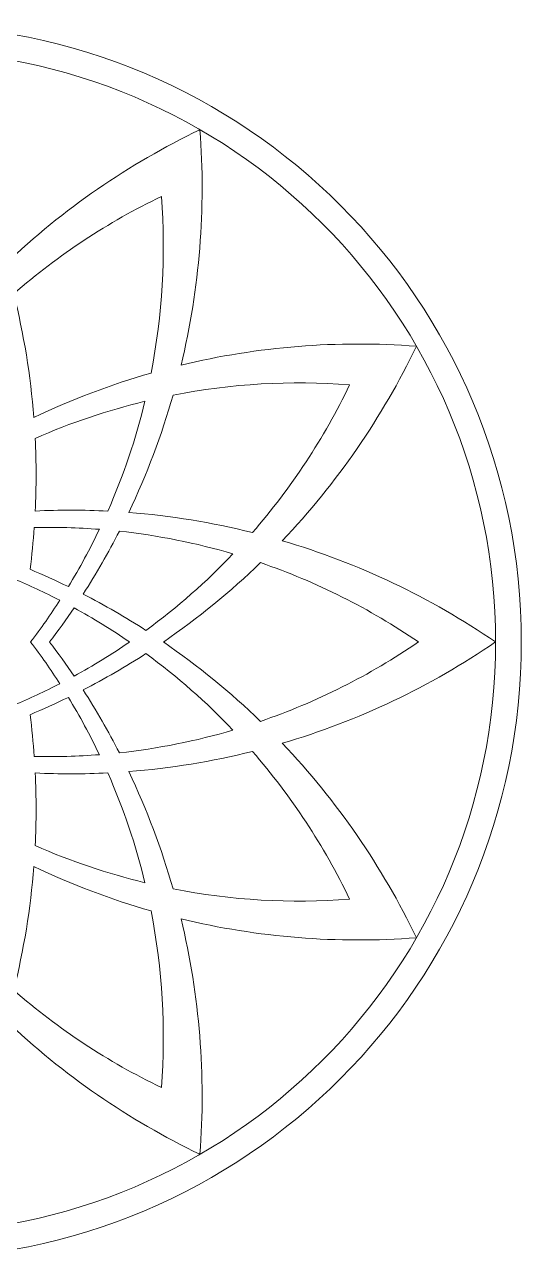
# Model space of a CAD drawing. Header units: centimetres. Extents: x -120 to 120, y -120 to 120.
# Drawn here: x 23.4 to 120, y -120 to 120 of the extents above; entities that cross this region are included whole.
import ezdxf
from ezdxf.lldxf.tags import DXFTag

# ---------------------------------------------------------------- set-up
doc = ezdxf.new("R2010")
doc.units = ezdxf.units.CM
doc.header["$MEASUREMENT"] = 0
doc.layers.add('layer 1', color=7, linetype='Continuous')
tags = doc.linetypes.add('New Line106', pattern=[0.2, 0.1, -0.1]).pattern_tags.tags
tags[6:7] = [DXFTag(74, 4), DXFTag(75, 0), DXFTag(340, '0'), DXFTag(46, 1.0), DXFTag(50, 0.0), DXFTag(44, 0.0), DXFTag(45, 0.0)]
tags[4:5] = [DXFTag(74, 4), DXFTag(75, 0), DXFTag(340, '0'), DXFTag(46, 1.0), DXFTag(50, 0.0), DXFTag(44, 0.0), DXFTag(45, 0.0)]
tags = doc.linetypes.add('New Line107', pattern=[0.2, 0.1, -0.1]).pattern_tags.tags
tags[6:7] = [DXFTag(74, 4), DXFTag(75, 0), DXFTag(340, '0'), DXFTag(46, 1.0), DXFTag(50, 0.0), DXFTag(44, 0.0), DXFTag(45, 0.0)]
tags[4:5] = [DXFTag(74, 4), DXFTag(75, 0), DXFTag(340, '0'), DXFTag(46, 1.0), DXFTag(50, 0.0), DXFTag(44, 0.0), DXFTag(45, 0.0)]
tags = doc.linetypes.add('New Line11', pattern=[0.2, 0.1, -0.1]).pattern_tags.tags
tags[6:7] = [DXFTag(74, 4), DXFTag(75, 0), DXFTag(340, '0'), DXFTag(46, 1.0), DXFTag(50, 0.0), DXFTag(44, 0.0), DXFTag(45, 0.0)]
tags[4:5] = [DXFTag(74, 4), DXFTag(75, 0), DXFTag(340, '0'), DXFTag(46, 1.0), DXFTag(50, 0.0), DXFTag(44, 0.0), DXFTag(45, 0.0)]
tags = doc.linetypes.add('New Line113', pattern=[0.2, 0.1, -0.1]).pattern_tags.tags
tags[6:7] = [DXFTag(74, 4), DXFTag(75, 0), DXFTag(340, '0'), DXFTag(46, 1.0), DXFTag(50, 0.0), DXFTag(44, 0.0), DXFTag(45, 0.0)]
tags[4:5] = [DXFTag(74, 4), DXFTag(75, 0), DXFTag(340, '0'), DXFTag(46, 1.0), DXFTag(50, 0.0), DXFTag(44, 0.0), DXFTag(45, 0.0)]
tags = doc.linetypes.add('New Line114', pattern=[0.2, 0.1, -0.1]).pattern_tags.tags
tags[6:7] = [DXFTag(74, 4), DXFTag(75, 0), DXFTag(340, '0'), DXFTag(46, 1.0), DXFTag(50, 0.0), DXFTag(44, 0.0), DXFTag(45, 0.0)]
tags[4:5] = [DXFTag(74, 4), DXFTag(75, 0), DXFTag(340, '0'), DXFTag(46, 1.0), DXFTag(50, 0.0), DXFTag(44, 0.0), DXFTag(45, 0.0)]
tags = doc.linetypes.add('New Line115', pattern=[0.2, 0.1, -0.1]).pattern_tags.tags
tags[6:7] = [DXFTag(74, 4), DXFTag(75, 0), DXFTag(340, '0'), DXFTag(46, 1.0), DXFTag(50, 0.0), DXFTag(44, 0.0), DXFTag(45, 0.0)]
tags[4:5] = [DXFTag(74, 4), DXFTag(75, 0), DXFTag(340, '0'), DXFTag(46, 1.0), DXFTag(50, 0.0), DXFTag(44, 0.0), DXFTag(45, 0.0)]
tags = doc.linetypes.add('New Line12', pattern=[0.2, 0.1, -0.1]).pattern_tags.tags
tags[6:7] = [DXFTag(74, 4), DXFTag(75, 0), DXFTag(340, '0'), DXFTag(46, 1.0), DXFTag(50, 0.0), DXFTag(44, 0.0), DXFTag(45, 0.0)]
tags[4:5] = [DXFTag(74, 4), DXFTag(75, 0), DXFTag(340, '0'), DXFTag(46, 1.0), DXFTag(50, 0.0), DXFTag(44, 0.0), DXFTag(45, 0.0)]
tags = doc.linetypes.add('New Line120', pattern=[0.2, 0.1, -0.1]).pattern_tags.tags
tags[6:7] = [DXFTag(74, 4), DXFTag(75, 0), DXFTag(340, '0'), DXFTag(46, 1.0), DXFTag(50, 0.0), DXFTag(44, 0.0), DXFTag(45, 0.0)]
tags[4:5] = [DXFTag(74, 4), DXFTag(75, 0), DXFTag(340, '0'), DXFTag(46, 1.0), DXFTag(50, 0.0), DXFTag(44, 0.0), DXFTag(45, 0.0)]
tags = doc.linetypes.add('New Line121', pattern=[0.2, 0.1, -0.1]).pattern_tags.tags
tags[6:7] = [DXFTag(74, 4), DXFTag(75, 0), DXFTag(340, '0'), DXFTag(46, 1.0), DXFTag(50, 0.0), DXFTag(44, 0.0), DXFTag(45, 0.0)]
tags[4:5] = [DXFTag(74, 4), DXFTag(75, 0), DXFTag(340, '0'), DXFTag(46, 1.0), DXFTag(50, 0.0), DXFTag(44, 0.0), DXFTag(45, 0.0)]
tags = doc.linetypes.add('New Line122', pattern=[0.2, 0.1, -0.1]).pattern_tags.tags
tags[6:7] = [DXFTag(74, 4), DXFTag(75, 0), DXFTag(340, '0'), DXFTag(46, 1.0), DXFTag(50, 0.0), DXFTag(44, 0.0), DXFTag(45, 0.0)]
tags[4:5] = [DXFTag(74, 4), DXFTag(75, 0), DXFTag(340, '0'), DXFTag(46, 1.0), DXFTag(50, 0.0), DXFTag(44, 0.0), DXFTag(45, 0.0)]
tags = doc.linetypes.add('New Line123', pattern=[0.2, 0.1, -0.1]).pattern_tags.tags
tags[6:7] = [DXFTag(74, 4), DXFTag(75, 0), DXFTag(340, '0'), DXFTag(46, 1.0), DXFTag(50, 0.0), DXFTag(44, 0.0), DXFTag(45, 0.0)]
tags[4:5] = [DXFTag(74, 4), DXFTag(75, 0), DXFTag(340, '0'), DXFTag(46, 1.0), DXFTag(50, 0.0), DXFTag(44, 0.0), DXFTag(45, 0.0)]
tags = doc.linetypes.add('New Line128', pattern=[0.2, 0.1, -0.1]).pattern_tags.tags
tags[6:7] = [DXFTag(74, 4), DXFTag(75, 0), DXFTag(340, '0'), DXFTag(46, 1.0), DXFTag(50, 0.0), DXFTag(44, 0.0), DXFTag(45, 0.0)]
tags[4:5] = [DXFTag(74, 4), DXFTag(75, 0), DXFTag(340, '0'), DXFTag(46, 1.0), DXFTag(50, 0.0), DXFTag(44, 0.0), DXFTag(45, 0.0)]
tags = doc.linetypes.add('New Line129', pattern=[0.2, 0.1, -0.1]).pattern_tags.tags
tags[6:7] = [DXFTag(74, 4), DXFTag(75, 0), DXFTag(340, '0'), DXFTag(46, 1.0), DXFTag(50, 0.0), DXFTag(44, 0.0), DXFTag(45, 0.0)]
tags[4:5] = [DXFTag(74, 4), DXFTag(75, 0), DXFTag(340, '0'), DXFTag(46, 1.0), DXFTag(50, 0.0), DXFTag(44, 0.0), DXFTag(45, 0.0)]
tags = doc.linetypes.add('New Line130', pattern=[0.2, 0.1, -0.1]).pattern_tags.tags
tags[6:7] = [DXFTag(74, 4), DXFTag(75, 0), DXFTag(340, '0'), DXFTag(46, 1.0), DXFTag(50, 0.0), DXFTag(44, 0.0), DXFTag(45, 0.0)]
tags[4:5] = [DXFTag(74, 4), DXFTag(75, 0), DXFTag(340, '0'), DXFTag(46, 1.0), DXFTag(50, 0.0), DXFTag(44, 0.0), DXFTag(45, 0.0)]
tags = doc.linetypes.add('New Line131', pattern=[0.2, 0.1, -0.1]).pattern_tags.tags
tags[6:7] = [DXFTag(74, 4), DXFTag(75, 0), DXFTag(340, '0'), DXFTag(46, 1.0), DXFTag(50, 0.0), DXFTag(44, 0.0), DXFTag(45, 0.0)]
tags[4:5] = [DXFTag(74, 4), DXFTag(75, 0), DXFTag(340, '0'), DXFTag(46, 1.0), DXFTag(50, 0.0), DXFTag(44, 0.0), DXFTag(45, 0.0)]
tags = doc.linetypes.add('New Line156', pattern=[0.2, 0.1, -0.1]).pattern_tags.tags
tags[6:7] = [DXFTag(74, 4), DXFTag(75, 0), DXFTag(340, '0'), DXFTag(46, 1.0), DXFTag(50, 0.0), DXFTag(44, 0.0), DXFTag(45, 0.0)]
tags[4:5] = [DXFTag(74, 4), DXFTag(75, 0), DXFTag(340, '0'), DXFTag(46, 1.0), DXFTag(50, 0.0), DXFTag(44, 0.0), DXFTag(45, 0.0)]
tags = doc.linetypes.add('New Line157', pattern=[0.2, 0.1, -0.1]).pattern_tags.tags
tags[6:7] = [DXFTag(74, 4), DXFTag(75, 0), DXFTag(340, '0'), DXFTag(46, 1.0), DXFTag(50, 0.0), DXFTag(44, 0.0), DXFTag(45, 0.0)]
tags[4:5] = [DXFTag(74, 4), DXFTag(75, 0), DXFTag(340, '0'), DXFTag(46, 1.0), DXFTag(50, 0.0), DXFTag(44, 0.0), DXFTag(45, 0.0)]
tags = doc.linetypes.add('New Line158', pattern=[0.2, 0.1, -0.1]).pattern_tags.tags
tags[6:7] = [DXFTag(74, 4), DXFTag(75, 0), DXFTag(340, '0'), DXFTag(46, 1.0), DXFTag(50, 0.0), DXFTag(44, 0.0), DXFTag(45, 0.0)]
tags[4:5] = [DXFTag(74, 4), DXFTag(75, 0), DXFTag(340, '0'), DXFTag(46, 1.0), DXFTag(50, 0.0), DXFTag(44, 0.0), DXFTag(45, 0.0)]
tags = doc.linetypes.add('New Line159', pattern=[0.2, 0.1, -0.1]).pattern_tags.tags
tags[6:7] = [DXFTag(74, 4), DXFTag(75, 0), DXFTag(340, '0'), DXFTag(46, 1.0), DXFTag(50, 0.0), DXFTag(44, 0.0), DXFTag(45, 0.0)]
tags[4:5] = [DXFTag(74, 4), DXFTag(75, 0), DXFTag(340, '0'), DXFTag(46, 1.0), DXFTag(50, 0.0), DXFTag(44, 0.0), DXFTag(45, 0.0)]
tags = doc.linetypes.add('New Line164', pattern=[0.2, 0.1, -0.1]).pattern_tags.tags
tags[6:7] = [DXFTag(74, 4), DXFTag(75, 0), DXFTag(340, '0'), DXFTag(46, 1.0), DXFTag(50, 0.0), DXFTag(44, 0.0), DXFTag(45, 0.0)]
tags[4:5] = [DXFTag(74, 4), DXFTag(75, 0), DXFTag(340, '0'), DXFTag(46, 1.0), DXFTag(50, 0.0), DXFTag(44, 0.0), DXFTag(45, 0.0)]
tags = doc.linetypes.add('New Line165', pattern=[0.2, 0.1, -0.1]).pattern_tags.tags
tags[6:7] = [DXFTag(74, 4), DXFTag(75, 0), DXFTag(340, '0'), DXFTag(46, 1.0), DXFTag(50, 0.0), DXFTag(44, 0.0), DXFTag(45, 0.0)]
tags[4:5] = [DXFTag(74, 4), DXFTag(75, 0), DXFTag(340, '0'), DXFTag(46, 1.0), DXFTag(50, 0.0), DXFTag(44, 0.0), DXFTag(45, 0.0)]
tags = doc.linetypes.add('New Line166', pattern=[0.2, 0.1, -0.1]).pattern_tags.tags
tags[6:7] = [DXFTag(74, 4), DXFTag(75, 0), DXFTag(340, '0'), DXFTag(46, 1.0), DXFTag(50, 0.0), DXFTag(44, 0.0), DXFTag(45, 0.0)]
tags[4:5] = [DXFTag(74, 4), DXFTag(75, 0), DXFTag(340, '0'), DXFTag(46, 1.0), DXFTag(50, 0.0), DXFTag(44, 0.0), DXFTag(45, 0.0)]
tags = doc.linetypes.add('New Line167', pattern=[0.2, 0.1, -0.1]).pattern_tags.tags
tags[6:7] = [DXFTag(74, 4), DXFTag(75, 0), DXFTag(340, '0'), DXFTag(46, 1.0), DXFTag(50, 0.0), DXFTag(44, 0.0), DXFTag(45, 0.0)]
tags[4:5] = [DXFTag(74, 4), DXFTag(75, 0), DXFTag(340, '0'), DXFTag(46, 1.0), DXFTag(50, 0.0), DXFTag(44, 0.0), DXFTag(45, 0.0)]
tags = doc.linetypes.add('New Line172', pattern=[0.2, 0.1, -0.1]).pattern_tags.tags
tags[6:7] = [DXFTag(74, 4), DXFTag(75, 0), DXFTag(340, '0'), DXFTag(46, 1.0), DXFTag(50, 0.0), DXFTag(44, 0.0), DXFTag(45, 0.0)]
tags[4:5] = [DXFTag(74, 4), DXFTag(75, 0), DXFTag(340, '0'), DXFTag(46, 1.0), DXFTag(50, 0.0), DXFTag(44, 0.0), DXFTag(45, 0.0)]
tags = doc.linetypes.add('New Line173', pattern=[0.2, 0.1, -0.1]).pattern_tags.tags
tags[6:7] = [DXFTag(74, 4), DXFTag(75, 0), DXFTag(340, '0'), DXFTag(46, 1.0), DXFTag(50, 0.0), DXFTag(44, 0.0), DXFTag(45, 0.0)]
tags[4:5] = [DXFTag(74, 4), DXFTag(75, 0), DXFTag(340, '0'), DXFTag(46, 1.0), DXFTag(50, 0.0), DXFTag(44, 0.0), DXFTag(45, 0.0)]
tags = doc.linetypes.add('New Line174', pattern=[0.2, 0.1, -0.1]).pattern_tags.tags
tags[6:7] = [DXFTag(74, 4), DXFTag(75, 0), DXFTag(340, '0'), DXFTag(46, 1.0), DXFTag(50, 0.0), DXFTag(44, 0.0), DXFTag(45, 0.0)]
tags[4:5] = [DXFTag(74, 4), DXFTag(75, 0), DXFTag(340, '0'), DXFTag(46, 1.0), DXFTag(50, 0.0), DXFTag(44, 0.0), DXFTag(45, 0.0)]
tags = doc.linetypes.add('New Line18', pattern=[0.2, 0.1, -0.1]).pattern_tags.tags
tags[6:7] = [DXFTag(74, 4), DXFTag(75, 0), DXFTag(340, '0'), DXFTag(46, 1.0), DXFTag(50, 0.0), DXFTag(44, 0.0), DXFTag(45, 0.0)]
tags[4:5] = [DXFTag(74, 4), DXFTag(75, 0), DXFTag(340, '0'), DXFTag(46, 1.0), DXFTag(50, 0.0), DXFTag(44, 0.0), DXFTag(45, 0.0)]
tags = doc.linetypes.add('New Line180', pattern=[0.2, 0.1, -0.1]).pattern_tags.tags
tags[6:7] = [DXFTag(74, 4), DXFTag(75, 0), DXFTag(340, '0'), DXFTag(46, 1.0), DXFTag(50, 0.0), DXFTag(44, 0.0), DXFTag(45, 0.0)]
tags[4:5] = [DXFTag(74, 4), DXFTag(75, 0), DXFTag(340, '0'), DXFTag(46, 1.0), DXFTag(50, 0.0), DXFTag(44, 0.0), DXFTag(45, 0.0)]
tags = doc.linetypes.add('New Line181', pattern=[0.2, 0.1, -0.1]).pattern_tags.tags
tags[6:7] = [DXFTag(74, 4), DXFTag(75, 0), DXFTag(340, '0'), DXFTag(46, 1.0), DXFTag(50, 0.0), DXFTag(44, 0.0), DXFTag(45, 0.0)]
tags[4:5] = [DXFTag(74, 4), DXFTag(75, 0), DXFTag(340, '0'), DXFTag(46, 1.0), DXFTag(50, 0.0), DXFTag(44, 0.0), DXFTag(45, 0.0)]
tags = doc.linetypes.add('New Line187', pattern=[0.2, 0.1, -0.1]).pattern_tags.tags
tags[6:7] = [DXFTag(74, 4), DXFTag(75, 0), DXFTag(340, '0'), DXFTag(46, 1.0), DXFTag(50, 0.0), DXFTag(44, 0.0), DXFTag(45, 0.0)]
tags[4:5] = [DXFTag(74, 4), DXFTag(75, 0), DXFTag(340, '0'), DXFTag(46, 1.0), DXFTag(50, 0.0), DXFTag(44, 0.0), DXFTag(45, 0.0)]
tags = doc.linetypes.add('New Line19', pattern=[0.2, 0.1, -0.1]).pattern_tags.tags
tags[6:7] = [DXFTag(74, 4), DXFTag(75, 0), DXFTag(340, '0'), DXFTag(46, 1.0), DXFTag(50, 0.0), DXFTag(44, 0.0), DXFTag(45, 0.0)]
tags[4:5] = [DXFTag(74, 4), DXFTag(75, 0), DXFTag(340, '0'), DXFTag(46, 1.0), DXFTag(50, 0.0), DXFTag(44, 0.0), DXFTag(45, 0.0)]
tags = doc.linetypes.add('New Line20', pattern=[0.2, 0.1, -0.1]).pattern_tags.tags
tags[6:7] = [DXFTag(74, 4), DXFTag(75, 0), DXFTag(340, '0'), DXFTag(46, 1.0), DXFTag(50, 0.0), DXFTag(44, 0.0), DXFTag(45, 0.0)]
tags[4:5] = [DXFTag(74, 4), DXFTag(75, 0), DXFTag(340, '0'), DXFTag(46, 1.0), DXFTag(50, 0.0), DXFTag(44, 0.0), DXFTag(45, 0.0)]
tags = doc.linetypes.add('New Line25', pattern=[0.2, 0.1, -0.1]).pattern_tags.tags
tags[6:7] = [DXFTag(74, 4), DXFTag(75, 0), DXFTag(340, '0'), DXFTag(46, 1.0), DXFTag(50, 0.0), DXFTag(44, 0.0), DXFTag(45, 0.0)]
tags[4:5] = [DXFTag(74, 4), DXFTag(75, 0), DXFTag(340, '0'), DXFTag(46, 1.0), DXFTag(50, 0.0), DXFTag(44, 0.0), DXFTag(45, 0.0)]
tags = doc.linetypes.add('New Line26', pattern=[0.2, 0.1, -0.1]).pattern_tags.tags
tags[6:7] = [DXFTag(74, 4), DXFTag(75, 0), DXFTag(340, '0'), DXFTag(46, 1.0), DXFTag(50, 0.0), DXFTag(44, 0.0), DXFTag(45, 0.0)]
tags[4:5] = [DXFTag(74, 4), DXFTag(75, 0), DXFTag(340, '0'), DXFTag(46, 1.0), DXFTag(50, 0.0), DXFTag(44, 0.0), DXFTag(45, 0.0)]
tags = doc.linetypes.add('New Line27', pattern=[0.2, 0.1, -0.1]).pattern_tags.tags
tags[6:7] = [DXFTag(74, 4), DXFTag(75, 0), DXFTag(340, '0'), DXFTag(46, 1.0), DXFTag(50, 0.0), DXFTag(44, 0.0), DXFTag(45, 0.0)]
tags[4:5] = [DXFTag(74, 4), DXFTag(75, 0), DXFTag(340, '0'), DXFTag(46, 1.0), DXFTag(50, 0.0), DXFTag(44, 0.0), DXFTag(45, 0.0)]
tags = doc.linetypes.add('New Line28', pattern=[0.2, 0.1, -0.1]).pattern_tags.tags
tags[6:7] = [DXFTag(74, 4), DXFTag(75, 0), DXFTag(340, '0'), DXFTag(46, 1.0), DXFTag(50, 0.0), DXFTag(44, 0.0), DXFTag(45, 0.0)]
tags[4:5] = [DXFTag(74, 4), DXFTag(75, 0), DXFTag(340, '0'), DXFTag(46, 1.0), DXFTag(50, 0.0), DXFTag(44, 0.0), DXFTag(45, 0.0)]
tags = doc.linetypes.add('New Line33', pattern=[0.2, 0.1, -0.1]).pattern_tags.tags
tags[6:7] = [DXFTag(74, 4), DXFTag(75, 0), DXFTag(340, '0'), DXFTag(46, 1.0), DXFTag(50, 0.0), DXFTag(44, 0.0), DXFTag(45, 0.0)]
tags[4:5] = [DXFTag(74, 4), DXFTag(75, 0), DXFTag(340, '0'), DXFTag(46, 1.0), DXFTag(50, 0.0), DXFTag(44, 0.0), DXFTag(45, 0.0)]
tags = doc.linetypes.add('New Line34', pattern=[0.2, 0.1, -0.1]).pattern_tags.tags
tags[6:7] = [DXFTag(74, 4), DXFTag(75, 0), DXFTag(340, '0'), DXFTag(46, 1.0), DXFTag(50, 0.0), DXFTag(44, 0.0), DXFTag(45, 0.0)]
tags[4:5] = [DXFTag(74, 4), DXFTag(75, 0), DXFTag(340, '0'), DXFTag(46, 1.0), DXFTag(50, 0.0), DXFTag(44, 0.0), DXFTag(45, 0.0)]
tags = doc.linetypes.add('New Line35', pattern=[0.2, 0.1, -0.1]).pattern_tags.tags
tags[6:7] = [DXFTag(74, 4), DXFTag(75, 0), DXFTag(340, '0'), DXFTag(46, 1.0), DXFTag(50, 0.0), DXFTag(44, 0.0), DXFTag(45, 0.0)]
tags[4:5] = [DXFTag(74, 4), DXFTag(75, 0), DXFTag(340, '0'), DXFTag(46, 1.0), DXFTag(50, 0.0), DXFTag(44, 0.0), DXFTag(45, 0.0)]
tags = doc.linetypes.add('New Line36', pattern=[0.2, 0.1, -0.1]).pattern_tags.tags
tags[6:7] = [DXFTag(74, 4), DXFTag(75, 0), DXFTag(340, '0'), DXFTag(46, 1.0), DXFTag(50, 0.0), DXFTag(44, 0.0), DXFTag(45, 0.0)]
tags[4:5] = [DXFTag(74, 4), DXFTag(75, 0), DXFTag(340, '0'), DXFTag(46, 1.0), DXFTag(50, 0.0), DXFTag(44, 0.0), DXFTag(45, 0.0)]
tags = doc.linetypes.add('New Line4', pattern=[0.2, 0.1, -0.1]).pattern_tags.tags
tags[6:7] = [DXFTag(74, 4), DXFTag(75, 0), DXFTag(340, '0'), DXFTag(46, 1.0), DXFTag(50, 0.0), DXFTag(44, 0.0), DXFTag(45, 0.0)]
tags[4:5] = [DXFTag(74, 4), DXFTag(75, 0), DXFTag(340, '0'), DXFTag(46, 1.0), DXFTag(50, 0.0), DXFTag(44, 0.0), DXFTag(45, 0.0)]
tags = doc.linetypes.add('New Line40', pattern=[0.2, 0.1, -0.1]).pattern_tags.tags
tags[6:7] = [DXFTag(74, 4), DXFTag(75, 0), DXFTag(340, '0'), DXFTag(46, 1.0), DXFTag(50, 0.0), DXFTag(44, 0.0), DXFTag(45, 0.0)]
tags[4:5] = [DXFTag(74, 4), DXFTag(75, 0), DXFTag(340, '0'), DXFTag(46, 1.0), DXFTag(50, 0.0), DXFTag(44, 0.0), DXFTag(45, 0.0)]
tags = doc.linetypes.add('New Line41', pattern=[0.2, 0.1, -0.1]).pattern_tags.tags
tags[6:7] = [DXFTag(74, 4), DXFTag(75, 0), DXFTag(340, '0'), DXFTag(46, 1.0), DXFTag(50, 0.0), DXFTag(44, 0.0), DXFTag(45, 0.0)]
tags[4:5] = [DXFTag(74, 4), DXFTag(75, 0), DXFTag(340, '0'), DXFTag(46, 1.0), DXFTag(50, 0.0), DXFTag(44, 0.0), DXFTag(45, 0.0)]
tags = doc.linetypes.add('New Line42', pattern=[0.2, 0.1, -0.1]).pattern_tags.tags
tags[6:7] = [DXFTag(74, 4), DXFTag(75, 0), DXFTag(340, '0'), DXFTag(46, 1.0), DXFTag(50, 0.0), DXFTag(44, 0.0), DXFTag(45, 0.0)]
tags[4:5] = [DXFTag(74, 4), DXFTag(75, 0), DXFTag(340, '0'), DXFTag(46, 1.0), DXFTag(50, 0.0), DXFTag(44, 0.0), DXFTag(45, 0.0)]
tags = doc.linetypes.add('New Line53', pattern=[0.2, 0.1, -0.1]).pattern_tags.tags
tags[6:7] = [DXFTag(74, 4), DXFTag(75, 0), DXFTag(340, '0'), DXFTag(46, 1.0), DXFTag(50, 0.0), DXFTag(44, 0.0), DXFTag(45, 0.0)]
tags[4:5] = [DXFTag(74, 4), DXFTag(75, 0), DXFTag(340, '0'), DXFTag(46, 1.0), DXFTag(50, 0.0), DXFTag(44, 0.0), DXFTag(45, 0.0)]
tags = doc.linetypes.add('New Line54', pattern=[0.2, 0.1, -0.1]).pattern_tags.tags
tags[6:7] = [DXFTag(74, 4), DXFTag(75, 0), DXFTag(340, '0'), DXFTag(46, 1.0), DXFTag(50, 0.0), DXFTag(44, 0.0), DXFTag(45, 0.0)]
tags[4:5] = [DXFTag(74, 4), DXFTag(75, 0), DXFTag(340, '0'), DXFTag(46, 1.0), DXFTag(50, 0.0), DXFTag(44, 0.0), DXFTag(45, 0.0)]
tags = doc.linetypes.add('New Line55', pattern=[0.2, 0.1, -0.1]).pattern_tags.tags
tags[6:7] = [DXFTag(74, 4), DXFTag(75, 0), DXFTag(340, '0'), DXFTag(46, 1.0), DXFTag(50, 0.0), DXFTag(44, 0.0), DXFTag(45, 0.0)]
tags[4:5] = [DXFTag(74, 4), DXFTag(75, 0), DXFTag(340, '0'), DXFTag(46, 1.0), DXFTag(50, 0.0), DXFTag(44, 0.0), DXFTag(45, 0.0)]
tags = doc.linetypes.add('New Line60', pattern=[0.2, 0.1, -0.1]).pattern_tags.tags
tags[6:7] = [DXFTag(74, 4), DXFTag(75, 0), DXFTag(340, '0'), DXFTag(46, 1.0), DXFTag(50, 0.0), DXFTag(44, 0.0), DXFTag(45, 0.0)]
tags[4:5] = [DXFTag(74, 4), DXFTag(75, 0), DXFTag(340, '0'), DXFTag(46, 1.0), DXFTag(50, 0.0), DXFTag(44, 0.0), DXFTag(45, 0.0)]
tags = doc.linetypes.add('New Line61', pattern=[0.2, 0.1, -0.1]).pattern_tags.tags
tags[6:7] = [DXFTag(74, 4), DXFTag(75, 0), DXFTag(340, '0'), DXFTag(46, 1.0), DXFTag(50, 0.0), DXFTag(44, 0.0), DXFTag(45, 0.0)]
tags[4:5] = [DXFTag(74, 4), DXFTag(75, 0), DXFTag(340, '0'), DXFTag(46, 1.0), DXFTag(50, 0.0), DXFTag(44, 0.0), DXFTag(45, 0.0)]
tags = doc.linetypes.add('New Line62', pattern=[0.2, 0.1, -0.1]).pattern_tags.tags
tags[6:7] = [DXFTag(74, 4), DXFTag(75, 0), DXFTag(340, '0'), DXFTag(46, 1.0), DXFTag(50, 0.0), DXFTag(44, 0.0), DXFTag(45, 0.0)]
tags[4:5] = [DXFTag(74, 4), DXFTag(75, 0), DXFTag(340, '0'), DXFTag(46, 1.0), DXFTag(50, 0.0), DXFTag(44, 0.0), DXFTag(45, 0.0)]
tags = doc.linetypes.add('New Line63', pattern=[0.2, 0.1, -0.1]).pattern_tags.tags
tags[6:7] = [DXFTag(74, 4), DXFTag(75, 0), DXFTag(340, '0'), DXFTag(46, 1.0), DXFTag(50, 0.0), DXFTag(44, 0.0), DXFTag(45, 0.0)]
tags[4:5] = [DXFTag(74, 4), DXFTag(75, 0), DXFTag(340, '0'), DXFTag(46, 1.0), DXFTag(50, 0.0), DXFTag(44, 0.0), DXFTag(45, 0.0)]
tags = doc.linetypes.add('New Line68', pattern=[0.2, 0.1, -0.1]).pattern_tags.tags
tags[6:7] = [DXFTag(74, 4), DXFTag(75, 0), DXFTag(340, '0'), DXFTag(46, 1.0), DXFTag(50, 0.0), DXFTag(44, 0.0), DXFTag(45, 0.0)]
tags[4:5] = [DXFTag(74, 4), DXFTag(75, 0), DXFTag(340, '0'), DXFTag(46, 1.0), DXFTag(50, 0.0), DXFTag(44, 0.0), DXFTag(45, 0.0)]
tags = doc.linetypes.add('New Line69', pattern=[0.2, 0.1, -0.1]).pattern_tags.tags
tags[6:7] = [DXFTag(74, 4), DXFTag(75, 0), DXFTag(340, '0'), DXFTag(46, 1.0), DXFTag(50, 0.0), DXFTag(44, 0.0), DXFTag(45, 0.0)]
tags[4:5] = [DXFTag(74, 4), DXFTag(75, 0), DXFTag(340, '0'), DXFTag(46, 1.0), DXFTag(50, 0.0), DXFTag(44, 0.0), DXFTag(45, 0.0)]
tags = doc.linetypes.add('New Line70', pattern=[0.2, 0.1, -0.1]).pattern_tags.tags
tags[6:7] = [DXFTag(74, 4), DXFTag(75, 0), DXFTag(340, '0'), DXFTag(46, 1.0), DXFTag(50, 0.0), DXFTag(44, 0.0), DXFTag(45, 0.0)]
tags[4:5] = [DXFTag(74, 4), DXFTag(75, 0), DXFTag(340, '0'), DXFTag(46, 1.0), DXFTag(50, 0.0), DXFTag(44, 0.0), DXFTag(45, 0.0)]
tags = doc.linetypes.add('New Line71', pattern=[0.2, 0.1, -0.1]).pattern_tags.tags
tags[6:7] = [DXFTag(74, 4), DXFTag(75, 0), DXFTag(340, '0'), DXFTag(46, 1.0), DXFTag(50, 0.0), DXFTag(44, 0.0), DXFTag(45, 0.0)]
tags[4:5] = [DXFTag(74, 4), DXFTag(75, 0), DXFTag(340, '0'), DXFTag(46, 1.0), DXFTag(50, 0.0), DXFTag(44, 0.0), DXFTag(45, 0.0)]
tags = doc.linetypes.add('New Line76', pattern=[0.2, 0.1, -0.1]).pattern_tags.tags
tags[6:7] = [DXFTag(74, 4), DXFTag(75, 0), DXFTag(340, '0'), DXFTag(46, 1.0), DXFTag(50, 0.0), DXFTag(44, 0.0), DXFTag(45, 0.0)]
tags[4:5] = [DXFTag(74, 4), DXFTag(75, 0), DXFTag(340, '0'), DXFTag(46, 1.0), DXFTag(50, 0.0), DXFTag(44, 0.0), DXFTag(45, 0.0)]
tags = doc.linetypes.add('New Line77', pattern=[0.2, 0.1, -0.1]).pattern_tags.tags
tags[6:7] = [DXFTag(74, 4), DXFTag(75, 0), DXFTag(340, '0'), DXFTag(46, 1.0), DXFTag(50, 0.0), DXFTag(44, 0.0), DXFTag(45, 0.0)]
tags[4:5] = [DXFTag(74, 4), DXFTag(75, 0), DXFTag(340, '0'), DXFTag(46, 1.0), DXFTag(50, 0.0), DXFTag(44, 0.0), DXFTag(45, 0.0)]
tags = doc.linetypes.add('New Line78', pattern=[0.2, 0.1, -0.1]).pattern_tags.tags
tags[6:7] = [DXFTag(74, 4), DXFTag(75, 0), DXFTag(340, '0'), DXFTag(46, 1.0), DXFTag(50, 0.0), DXFTag(44, 0.0), DXFTag(45, 0.0)]
tags[4:5] = [DXFTag(74, 4), DXFTag(75, 0), DXFTag(340, '0'), DXFTag(46, 1.0), DXFTag(50, 0.0), DXFTag(44, 0.0), DXFTag(45, 0.0)]
tags = doc.linetypes.add('New Line84', pattern=[0.2, 0.1, -0.1]).pattern_tags.tags
tags[6:7] = [DXFTag(74, 4), DXFTag(75, 0), DXFTag(340, '0'), DXFTag(46, 1.0), DXFTag(50, 0.0), DXFTag(44, 0.0), DXFTag(45, 0.0)]
tags[4:5] = [DXFTag(74, 4), DXFTag(75, 0), DXFTag(340, '0'), DXFTag(46, 1.0), DXFTag(50, 0.0), DXFTag(44, 0.0), DXFTag(45, 0.0)]
tags = doc.linetypes.add('New Line85', pattern=[0.2, 0.1, -0.1]).pattern_tags.tags
tags[6:7] = [DXFTag(74, 4), DXFTag(75, 0), DXFTag(340, '0'), DXFTag(46, 1.0), DXFTag(50, 0.0), DXFTag(44, 0.0), DXFTag(45, 0.0)]
tags[4:5] = [DXFTag(74, 4), DXFTag(75, 0), DXFTag(340, '0'), DXFTag(46, 1.0), DXFTag(50, 0.0), DXFTag(44, 0.0), DXFTag(45, 0.0)]
tags = doc.linetypes.add('New Line92', pattern=[0.2, 0.1, -0.1]).pattern_tags.tags
tags[6:7] = [DXFTag(74, 4), DXFTag(75, 0), DXFTag(340, '0'), DXFTag(46, 1.0), DXFTag(50, 0.0), DXFTag(44, 0.0), DXFTag(45, 0.0)]
tags[4:5] = [DXFTag(74, 4), DXFTag(75, 0), DXFTag(340, '0'), DXFTag(46, 1.0), DXFTag(50, 0.0), DXFTag(44, 0.0), DXFTag(45, 0.0)]
tags = doc.linetypes.add('New Line99', pattern=[0.2, 0.1, -0.1]).pattern_tags.tags
tags[6:7] = [DXFTag(74, 4), DXFTag(75, 0), DXFTag(340, '0'), DXFTag(46, 1.0), DXFTag(50, 0.0), DXFTag(44, 0.0), DXFTag(45, 0.0)]
tags[4:5] = [DXFTag(74, 4), DXFTag(75, 0), DXFTag(340, '0'), DXFTag(46, 1.0), DXFTag(50, 0.0), DXFTag(44, 0.0), DXFTag(45, 0.0)]

msp = doc.modelspace()

# ---------------------------------------------------------------- linework, layer by layer
at = {"layer": 'layer 1', "color": 242, "lineweight": 9}
for major_axis, ratio in [((120.00001, 0), 0.999999917), ((115.00001, 0), 0.999999913)]:
    msp.add_ellipse((0, 0), major_axis=major_axis, ratio=ratio, dxfattribs=at)
at = {"layer": 'layer 1', "color": 242, "linetype": 'New Line4', "lineweight": 9}
msp.add_open_spline([(19.69721, 73.51136), (30.87389, 84.15453), (43.65134, 92.95039), (57.49953, 99.59285)], degree=3, dxfattribs=at)
at = {"layer": 'layer 1', "color": 242, "linetype": 'New Line60', "lineweight": 9}
msp.add_open_spline([(57.49996, 99.5931), (58.67159, 84.27872), (57.44292, 68.81492), (53.81391, 53.81379)], degree=3, dxfattribs=at)
at = {"layer": 'layer 1', "color": 242, "linetype": 'New Line99', "lineweight": 9}
msp.add_open_spline([(21.27762, 67.70358), (29.96658, 75.27647), (39.63842, 81.63263), (49.99959, 86.60249)], degree=3, dxfattribs=at)
at = {"layer": 'layer 1', "color": 242, "linetype": 'New Line156', "lineweight": 9}
msp.add_open_spline([(49.99996, 86.6027), (50.87658, 75.14447), (50.20794, 63.59003), (47.99401, 52.27845)], degree=3, dxfattribs=at)
at = {"layer": 'layer 1', "color": 242, "linetype": 'New Line53', "lineweight": 9}
msp.add_open_spline([(21.27755, 67.70345), (23.2403, 59.85548), (24.5602, 51.8076), (25.19352, 43.63572)], degree=3, dxfattribs=at)
at = {"layer": 'layer 1', "color": 242, "linetype": 'New Line12', "lineweight": 9}
msp.add_open_spline([(53.81392, 53.81405), (68.81477, 57.44297), (84.27827, 58.67167), (99.59237, 57.50017)], degree=3, dxfattribs=at)
at = {"layer": 'layer 1', "color": 242, "linetype": 'New Line68', "lineweight": 9}
msp.add_open_spline([(99.59289, 57.50015), (92.95039, 43.65177), (84.15448, 30.87415), (73.5112, 19.69734)], degree=3, dxfattribs=at)
at = {"layer": 'layer 1', "color": 242, "linetype": 'New Line11', "lineweight": 9}
msp.add_open_spline([(25.19335, 43.63645), (32.58687, 47.1738), (40.2163, 50.05454), (47.99399, 52.27868)], degree=3, dxfattribs=at)
at = {"layer": 'layer 1', "color": 242, "linetype": 'New Line107', "lineweight": 9}
msp.add_open_spline([(52.27875, 47.99418), (63.58999, 50.20801), (75.14414, 50.87667), (86.60207, 50.00015)], degree=3, dxfattribs=at)
at = {"layer": 'layer 1', "color": 242, "linetype": 'New Line164', "lineweight": 9}
msp.add_open_spline([(86.60251, 50.00013), (81.63257, 39.63873), (75.27629, 29.96662), (67.7032, 21.27749)], degree=3, dxfattribs=at)
at = {"layer": 'layer 1', "color": 242, "linetype": 'New Line106', "lineweight": 9}
msp.add_open_spline([(25.45117, 39.57351), (32.37927, 42.62894), (39.5245, 45.03604), (46.79469, 46.79482)], degree=3, dxfattribs=at)
at = {"layer": 'layer 1', "color": 242, "linetype": 'New Line157', "lineweight": 9}
msp.add_open_spline([(46.79472, 46.79463), (45.03596, 39.52445), (42.62881, 32.37923), (39.57336, 25.45114)], degree=3, dxfattribs=at)
at = {"layer": 'layer 1', "color": 242, "linetype": 'New Line61', "lineweight": 9}
msp.add_open_spline([(52.2786, 47.99409), (50.05442, 40.21619), (47.17355, 32.58657), (43.63606, 25.19287)], degree=3, dxfattribs=at)
at = {"layer": 'layer 1', "color": 242, "linetype": 'New Line54', "lineweight": 9}
msp.add_open_spline([(25.4511, 39.57338), (25.68166, 34.90015), (25.68745, 30.19079), (25.46042, 25.45933)], degree=3, dxfattribs=at)
at = {"layer": 'layer 1', "color": 242, "linetype": 'New Line18', "lineweight": 9}
msp.add_open_spline([(25.46035, 25.46063), (30.19154, 25.68761), (34.90062, 25.68178), (39.57355, 25.45123)], degree=3, dxfattribs=at)
at = {"layer": 'layer 1', "color": 242, "linetype": 'New Line19', "lineweight": 9}
msp.add_open_spline([(43.63632, 25.19362), (51.80795, 24.5603), (59.85554, 23.24039), (67.70329, 21.2777)], degree=3, dxfattribs=at)
at = {"layer": 'layer 1', "color": 242, "linetype": 'New Line55', "lineweight": 9}
msp.add_open_spline([(25.27094, 22.25102), (25.08137, 19.54902), (24.81555, 16.84083), (24.47205, 14.12909)], degree=3, dxfattribs=at)
at = {"layer": 'layer 1', "color": 242, "linetype": 'New Line113', "lineweight": 9}
msp.add_open_spline([(25.27087, 22.25103), (29.52403, 22.34945), (33.75323, 22.23234), (37.94487, 21.90748)], degree=3, dxfattribs=at)
at = {"layer": 'layer 1', "color": 242, "linetype": 'New Line158', "lineweight": 9}
msp.add_open_spline([(37.94471, 21.90745), (36.13027, 18.11504), (34.11713, 14.39399), (31.90536, 10.75996)], degree=3, dxfattribs=at)
at = {"layer": 'layer 1', "color": 242, "linetype": 'New Line62', "lineweight": 9}
msp.add_open_spline([(41.82803, 21.5461), (39.69106, 17.38363), (37.34136, 13.30225), (34.77897, 9.31815)], degree=3, dxfattribs=at)
at = {"layer": 'layer 1', "color": 242, "linetype": 'New Line114', "lineweight": 9}
msp.add_open_spline([(41.82786, 21.54613), (49.35563, 20.72816), (56.74728, 19.24012), (63.92296, 17.12811)], degree=3, dxfattribs=at)
at = {"layer": 'layer 1', "color": 242, "linetype": 'New Line20', "lineweight": 9}
msp.add_open_spline([(73.51124, 19.69738), (88.31677, 15.33968), (102.32288, 8.67204), (114.99948, 0.00044)], degree=3, dxfattribs=at)
at = {"layer": 'layer 1', "color": 242, "linetype": 'New Line165', "lineweight": 9}
msp.add_open_spline([(63.92276, 17.12811), (58.76452, 11.71129), (53.10723, 6.72687), (46.99705, 2.25467)], degree=3, dxfattribs=at)
at = {"layer": 'layer 1', "color": 242, "linetype": 'New Line69', "lineweight": 9}
msp.add_open_spline([(69.27158, 15.42482), (63.45642, 9.80104), (57.14671, 4.63403), (50.38631, -0.00037)], degree=3, dxfattribs=at)
at = {"layer": 'layer 1', "color": 242, "linetype": 'New Line115', "lineweight": 9}
msp.add_open_spline([(69.27177, 15.42481), (80.17449, 11.6864), (90.51498, 6.48845), (99.99955, 0.00039)], degree=3, dxfattribs=at)
at = {"layer": 'layer 1', "color": 242, "linetype": 'New Line120', "lineweight": 9}
msp.add_open_spline([(21.28018, 12.28612), (24.34021, 11.00103), (27.32912, 9.60484), (30.24336, 8.10369)], degree=3, dxfattribs=at)
at = {"layer": 'layer 1', "color": 242, "linetype": 'New Line25', "lineweight": 9}
msp.add_open_spline([(24.47221, 14.12903), (26.99241, 13.07066), (29.47066, 11.94672), (31.90548, 10.75988)], degree=3, dxfattribs=at)
at = {"layer": 'layer 1', "color": 242, "linetype": 'New Line159', "lineweight": 9}
msp.add_open_spline([(30.24323, 8.10376), (28.46999, 5.34662), (26.5796, 2.64303), (24.57207, 0.00008)], degree=3, dxfattribs=at)
at = {"layer": 'layer 1', "color": 242, "linetype": 'New Line26', "lineweight": 9}
msp.add_open_spline([(34.77959, 9.31937), (38.99038, 7.15036), (43.06564, 4.7908), (46.99723, 2.25468)], degree=3, dxfattribs=at)
at = {"layer": 'layer 1', "color": 242, "linetype": 'New Line63', "lineweight": 9}
msp.add_open_spline([(33.01075, 6.63449), (31.49556, 4.38925), (29.91125, 2.17677), (28.25788, 0.00008)], degree=3, dxfattribs=at)
at = {"layer": 'layer 1', "color": 242, "linetype": 'New Line121', "lineweight": 9}
msp.add_open_spline([(33.01088, 6.63443), (36.7433, 4.59318), (40.34721, 2.37722), (43.81471, 0.00016)], degree=3, dxfattribs=at)
at = {"layer": 'layer 1', "color": 242, "linetype": 'New Line27', "lineweight": 9}
msp.add_open_spline([(50.38691, 0.00018), (57.14715, -4.63414), (63.4567, -9.80106), (69.27175, -15.42476)], degree=3, dxfattribs=at)
at = {"layer": 'layer 1', "color": 242, "linetype": 'New Line172', "lineweight": 9}
msp.add_open_spline([(99.99999, 0.00013), (90.51525, -6.48809), (80.17459, -11.68619), (69.27164, -15.42466)], degree=3, dxfattribs=at)
at = {"layer": 'layer 1', "color": 242, "linetype": 'New Line76', "lineweight": 9}
msp.add_open_spline([(114.99999, 0.00013), (102.32318, -8.67166), (88.31683, -15.33947), (73.51101, -19.69723)], degree=3, dxfattribs=at)
at = {"layer": 'layer 1', "color": 242, "linetype": 'New Line128', "lineweight": 9}
msp.add_open_spline([(24.5722, -0.00005), (26.5797, -2.64298), (28.47008, -5.34656), (30.24331, -8.10371)], degree=3, dxfattribs=at)
at = {"layer": 'layer 1', "color": 242, "linetype": 'New Line33', "lineweight": 9}
msp.add_open_spline([(28.25803, -0.00006), (29.91137, -2.17674), (31.49564, -4.3892), (33.01081, -6.63442)], degree=3, dxfattribs=at)
at = {"layer": 'layer 1', "color": 242, "linetype": 'New Line166', "lineweight": 9}
msp.add_open_spline([(43.81463, -0.00001), (40.3471, -2.3771), (36.74317, -4.59305), (33.01072, -6.63431)], degree=3, dxfattribs=at)
at = {"layer": 'layer 1', "color": 242, "linetype": 'New Line70', "lineweight": 9}
msp.add_open_spline([(46.99715, -2.25451), (43.06561, -4.79061), (38.99043, -7.15014), (34.77969, -9.31912)], degree=3, dxfattribs=at)
at = {"layer": 'layer 1', "color": 242, "linetype": 'New Line122', "lineweight": 9}
msp.add_open_spline([(46.99702, -2.25443), (53.10727, -6.72668), (58.7646, -11.71116), (63.92291, -17.12806)], degree=3, dxfattribs=at)
at = {"layer": 'layer 1', "color": 242, "linetype": 'New Line167', "lineweight": 9}
msp.add_open_spline([(30.24321, -8.10358), (27.32898, -9.60473), (24.34007, -11.00091), (21.28004, -12.28598)], degree=3, dxfattribs=at)
at = {"layer": 'layer 1', "color": 242, "linetype": 'New Line34', "lineweight": 9}
msp.add_open_spline([(34.7797, -9.31911), (37.34183, -13.30288), (39.6913, -17.38394), (41.82806, -21.54604)], degree=3, dxfattribs=at)
at = {"layer": 'layer 1', "color": 242, "linetype": 'New Line71', "lineweight": 9}
msp.add_open_spline([(31.90534, -10.75974), (29.47053, -11.94659), (26.99226, -13.07051), (24.47205, -14.12888)], degree=3, dxfattribs=at)
at = {"layer": 'layer 1', "color": 242, "linetype": 'New Line129', "lineweight": 9}
msp.add_open_spline([(31.90531, -10.7597), (34.11714, -14.39382), (36.1303, -18.11499), (37.94477, -21.9075)], degree=3, dxfattribs=at)
at = {"layer": 'layer 1', "color": 242, "linetype": 'New Line40', "lineweight": 9}
msp.add_open_spline([(24.47208, -14.12908), (24.8156, -16.84083), (25.0814, -19.54903), (25.27096, -22.25105)], degree=3, dxfattribs=at)
at = {"layer": 'layer 1', "color": 242, "linetype": 'New Line173', "lineweight": 9}
msp.add_open_spline([(63.92276, -17.12799), (56.74716, -19.23997), (49.35558, -20.72797), (41.82789, -21.54594)], degree=3, dxfattribs=at)
at = {"layer": 'layer 1', "color": 242, "linetype": 'New Line77', "lineweight": 9}
msp.add_open_spline([(67.70333, -21.27749), (59.85535, -23.24025), (51.80747, -24.56016), (43.6356, -25.19348)], degree=3, dxfattribs=at)
at = {"layer": 'layer 1', "color": 242, "linetype": 'New Line123', "lineweight": 9}
msp.add_open_spline([(67.70347, -21.27756), (75.27632, -29.96647), (81.63244, -39.63831), (86.60228, -49.99945)], degree=3, dxfattribs=at)
at = {"layer": 'layer 1', "color": 242, "linetype": 'New Line28', "lineweight": 9}
msp.add_open_spline([(73.51122, -19.69714), (84.15436, -30.87377), (92.95018, -43.6512), (99.59263, -57.49938)], degree=3, dxfattribs=at)
at = {"layer": 'layer 1', "color": 242, "linetype": 'New Line174', "lineweight": 9}
msp.add_open_spline([(37.94464, -21.90732), (33.75309, -22.23216), (29.524, -22.34928), (25.27095, -22.25086)], degree=3, dxfattribs=at)
at = {"layer": 'layer 1', "color": 242, "linetype": 'New Line41', "lineweight": 9}
msp.add_open_spline([(25.46053, -25.46063), (25.6875, -30.19171), (25.68165, -34.90068), (25.4511, -39.5735)], degree=3, dxfattribs=at)
at = {"layer": 'layer 1', "color": 242, "linetype": 'New Line78', "lineweight": 9}
msp.add_open_spline([(39.57338, -25.45105), (34.90053, -25.6816), (30.19158, -25.68742), (25.46051, -25.46046)], degree=3, dxfattribs=at)
at = {"layer": 'layer 1', "color": 242, "linetype": 'New Line130', "lineweight": 9}
msp.add_open_spline([(39.57331, -25.45091), (42.62881, -32.37912), (45.03597, -39.52448), (46.79476, -46.79479)], degree=3, dxfattribs=at)
at = {"layer": 'layer 1', "color": 242, "linetype": 'New Line35', "lineweight": 9}
msp.add_open_spline([(43.63634, -25.19331), (47.17371, -32.5869), (50.0545, -40.21638), (52.27864, -47.99417)], degree=3, dxfattribs=at)
at = {"layer": 'layer 1', "color": 242, "linetype": 'New Line181', "lineweight": 9}
msp.add_open_spline([(46.79466, -46.79468), (39.52442, -45.0359), (32.37917, -42.62877), (25.45105, -39.57331)], degree=3, dxfattribs=at)
at = {"layer": 'layer 1', "color": 242, "linetype": 'New Line42', "lineweight": 9}
msp.add_open_spline([(25.19349, -43.63635), (24.56015, -51.80809), (23.24019, -59.8558), (21.27747, -67.7036)], degree=3, dxfattribs=at)
at = {"layer": 'layer 1', "color": 242, "linetype": 'New Line85', "lineweight": 9}
msp.add_open_spline([(47.99391, -52.27853), (40.21625, -50.0544), (32.5869, -47.17366), (25.19344, -43.63634)], degree=3, dxfattribs=at)
at = {"layer": 'layer 1', "color": 242, "linetype": 'New Line180', "lineweight": 9}
msp.add_open_spline([(86.60258, -49.99991), (75.14442, -50.87653), (63.59005, -50.20789), (52.27857, -47.994)], degree=3, dxfattribs=at)
at = {"layer": 'layer 1', "color": 242, "linetype": 'New Line131', "lineweight": 9}
msp.add_open_spline([(47.99405, -52.27856), (50.20789, -63.5899), (50.87652, -75.14407), (49.99999, -86.60205)], degree=3, dxfattribs=at)
at = {"layer": 'layer 1', "color": 242, "linetype": 'New Line84', "lineweight": 9}
msp.add_open_spline([(99.59297, -57.49991), (84.27867, -58.67154), (68.81494, -57.44287), (53.8139, -53.8139)], degree=3, dxfattribs=at)
at = {"layer": 'layer 1', "color": 242, "linetype": 'New Line36', "lineweight": 9}
msp.add_open_spline([(53.81394, -53.81391), (57.44282, -68.81475), (58.6715, -84.27828), (57.49999, -99.59237)], degree=3, dxfattribs=at)
at = {"layer": 'layer 1', "color": 242, "linetype": 'New Line187', "lineweight": 9}
msp.add_open_spline([(50.00004, -86.6025), (39.63864, -81.63257), (29.96657, -75.27629), (21.27746, -67.70323)], degree=3, dxfattribs=at)
at = {"layer": 'layer 1', "color": 242, "linetype": 'New Line92', "lineweight": 9}
msp.add_open_spline([(57.50004, -99.59289), (43.65159, -92.95035), (30.87391, -84.15437), (19.69707, -73.51101)], degree=3, dxfattribs=at)

doc.saveas('drawing.dxf')
